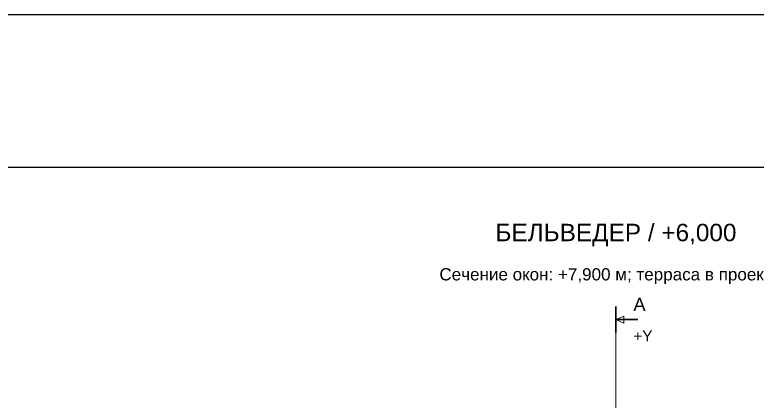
# Paper-space layout '03 Второй этаж и бельведер' of a CAD drawing. Header units: millimetres. Extents: x 10 to 584, y 10 to 410.
# Drawn here: x 297 to 467.4, y 321.3 to 410 of the extents above; entities that cross this region are included whole.
import ezdxf
from ezdxf.enums import TextEntityAlignment as Align

# ---------------------------------------------------------------- set-up
doc = ezdxf.new("R2010")
doc.units = ezdxf.units.MM
for name, color, linetype, lineweight, true_color in [('P_AXIS', 7, 'Continuous', 9, 0x71817c), ('P_CUT', 7, 'Continuous', 35, 0x203e3b), ('P_FRAME', 7, 'Continuous', 25, 0x203e3b), ('P_OUTLINE', 7, 'Continuous', 18, 0x203e3b), ('P_TEXT', 7, 'Continuous', 18, 0x203e3b)]:
    doc.layers.add(name, color=color, linetype=linetype, lineweight=lineweight, true_color=true_color)
doc.styles.add('DOME', font='Arial.ttf')

psp = doc.layouts.new('03 Второй этаж и бельведер')

# ---------------------------------------------------------------- linework, layer by layer
at = {"layer": 'P_AXIS'}
psp.add_line((435, 159), (435, 341), dxfattribs=at)
at = {"layer": 'P_CUT'}
for p, q in [((435, 337), (435, 343)), ((440, 340), (435, 340))]:
    psp.add_line(p, q, dxfattribs=at)
at = {"layer": 'P_FRAME'}
psp.add_line((20, 375), (574, 375), dxfattribs=at)
psp.add_lwpolyline([(584, 10), (584, 410), (10, 410), (10, 10), (584, 10)], dxfattribs=at)
at = {"layer": 'P_OUTLINE'}
psp.add_lwpolyline([(435, 340), (436.8, 340.8), (436.8, 339.2)], close=True, dxfattribs=at)

# ---------------------------------------------------------------- texts
at = {"layer": 'P_TEXT', "style": 'DOME'}
psp.add_text('БЕЛЬВЕДЕР / +6,000', height=4, dxfattribs=at).set_placement((435, 358), align=Align.CENTER)
at = {"layer": 'P_TEXT', "color": 8, "true_color": 0x71817c, "style": 'DOME'}
psp.add_text('Сечение окон: +7,900 м; терраса в проекции', height=2.8, dxfattribs=at).set_placement((435, 349), align=Align.CENTER)
at = {"layer": 'P_TEXT', "style": 'DOME'}
psp.add_text('А', height=3, dxfattribs=at).set_placement((439, 342))
at = {"layer": 'P_TEXT', "color": 8, "true_color": 0x71817c, "style": 'DOME'}
psp.add_text('+Y', height=2.5, dxfattribs=at).set_placement((439, 335))

doc.saveas('drawing.dxf')
